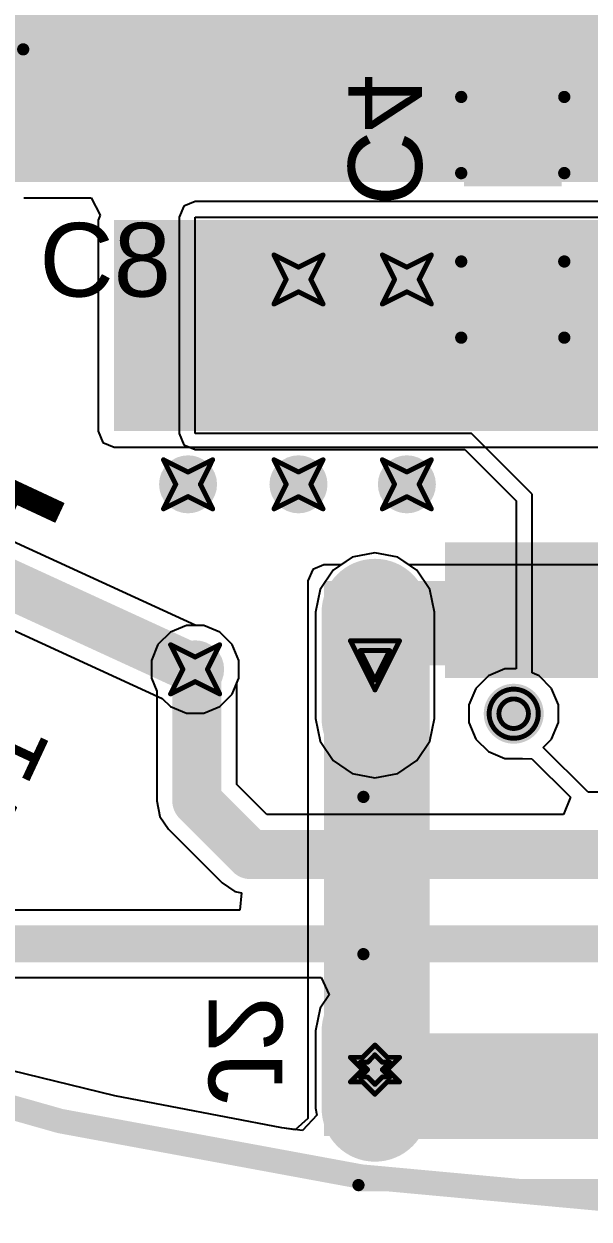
# Model space of a CAD drawing. Header units: inches. Extents: x -5 to 247, y -53 to 67.
# Drawn here: x 19.69 to 25.54, y -53.46 to -41.1 of the extents above; entities that cross this region are included whole.
import ezdxf

# ---------------------------------------------------------------- set-up
doc = ezdxf.new("R2010")
doc.units = ezdxf.units.IN
for name, color, linetype in [('Board Outline', 216, 'Continuous'), ('Bottom Layer', 5, 'Continuous'), ('Bottom Overlay', 54, 'Continuous'), ('Bottom Paste', 16, 'Continuous'), ('Bottom Solder', 6, 'Continuous'), ('Drill Drawing', 1, 'Continuous'), ('Multi-Layer', 9, 'Continuous'), ('Pad Holes', 156, 'Continuous'), ('Top Layer', 1, 'Continuous'), ('Top Overlay', 2, 'Continuous'), ('Top Paste', 8, 'Continuous'), ('Top Solder', 216, 'Continuous'), ('Via Holes', 16, 'Continuous')]:
    doc.layers.add(name, color=color, linetype=linetype)
doc.styles.add('Arial', font='', dxfattribs={"height": 0.2})
doc.styles.add('Arial_Bold', font='', dxfattribs={"height": 0.2})
doc.styles.get('Arial').set_extended_font_data('Arial')
doc.styles.get('Arial_Bold').set_extended_font_data('Arial', bold=True)

# ---------------------------------------------------------------- blocks, each defined once
blk = doc.blocks.new('SOP_8_13')
at = {"layer": 'Top Layer'}
for points in [[(-3.4, 2.255), (-2.1, 2.255), (-2.1, 1.555), (-3.4, 1.555)], [(2.1, 2.255), (3.4, 2.255), (3.4, 1.555), (2.1, 1.555)], [(-3.4, 0.985), (-2.1, 0.985), (-2.1, 0.285), (-3.4, 0.285)], [(2.1, 0.985), (3.4, 0.985), (3.4, 0.285), (2.1, 0.285)], [(-3.4, -0.285), (-2.1, -0.285), (-2.1, -0.985), (-3.4, -0.985)], [(2.1, -0.285), (3.4, -0.285), (3.4, -0.985), (2.1, -0.985)], [(-3.4, -1.555), (-2.1, -1.555), (-2.1, -2.255), (-3.4, -2.255)], [(2.1, -1.555), (3.4, -1.555), (3.4, -2.255), (2.1, -2.255)]]:
    blk.add_hatch(color=1, dxfattribs=at).paths.add_polyline_path(points)
at = {"layer": 'Top Overlay'}
blk.add_hatch(color=2, dxfattribs=at).paths.add_polyline_path([(-1.981, 1.474), (-1.702, 1.474), (-1.702, 2.134), (-1.981, 2.134)])
at = {"layer": 'Top Paste'}
for points in [[(-3.4, 2.255), (-2.1, 2.255), (-2.1, 1.555), (-3.4, 1.555)], [(2.1, 2.255), (3.4, 2.255), (3.4, 1.555), (2.1, 1.555)], [(-3.4, 0.985), (-2.1, 0.985), (-2.1, 0.285), (-3.4, 0.285)], [(2.1, 0.985), (3.4, 0.985), (3.4, 0.285), (2.1, 0.285)], [(-3.4, -0.285), (-2.1, -0.285), (-2.1, -0.985), (-3.4, -0.985)], [(2.1, -0.285), (3.4, -0.285), (3.4, -0.985), (2.1, -0.985)], [(-3.4, -1.555), (-2.1, -1.555), (-2.1, -2.255), (-3.4, -2.255)], [(2.1, -1.555), (3.4, -1.555), (3.4, -2.255), (2.1, -2.255)]]:
    blk.add_hatch(color=8, dxfattribs=at).paths.add_polyline_path(points)
at = {"layer": 'Top Solder'}
for points in [[(-3.502, 2.357), (-1.998, 2.357), (-1.998, 1.453), (-3.502, 1.453)], [(1.998, 2.357), (3.502, 2.357), (3.502, 1.453), (1.998, 1.453)], [(-3.502, 1.087), (-1.998, 1.087), (-1.998, 0.183), (-3.502, 0.183)], [(1.998, 1.087), (3.502, 1.087), (3.502, 0.183), (1.998, 0.183)], [(-3.502, -0.183), (-1.998, -0.183), (-1.998, -1.087), (-3.502, -1.087)], [(1.998, -0.183), (3.502, -0.183), (3.502, -1.087), (1.998, -1.087)], [(-3.502, -1.453), (-1.998, -1.453), (-1.998, -2.357), (-3.502, -2.357)], [(1.998, -1.453), (3.502, -1.453), (3.502, -2.357), (1.998, -2.357)]]:
    blk.add_hatch(color=216, dxfattribs=at).paths.add_polyline_path(points)
at = {"layer": 'Top Overlay'}
for points in [[(-2.036, 2.362, 0.127, 0.127, 0), (-2.036, 2.565, 0.127, 0.127, 0)], [(2.028, 2.565, 0.127, 0.127, 0), (-2.036, 2.565, 0.127, 0.127, 0)], [(2.028, 2.362, 0.127, 0.127, 0), (2.028, 2.565, 0.127, 0.127, 0)], [(-3.687, 1.778, 0.127, 0.127, 0), (-3.687, 2.032, 0.127, 0.127, 0)], [(-3.56, 1.905, 0.127, 0.127, 0), (-3.687, 2.032, 0.127, 0.127, 0)], [(-3.687, 1.778, 0.127, 0.127, 0), (-3.56, 1.905, 0.127, 0.127, 0)], [(-2.036, -2.565, 0.127, 0.127, 0), (-2.036, -2.362, 0.127, 0.127, 0)], [(2.028, -2.565, 0.127, 0.127, 0), (2.028, -2.362, 0.127, 0.127, 0)], [(2.028, -2.565, 0.127, 0.127, 0), (-2.036, -2.565, 0.127, 0.127, 0)]]:
    blk.add_lwpolyline(points, format="xyseb", dxfattribs=at)
for points in [[(-2.067, 2.565, 0.0635, 0.0635, 1), (-2.004, 2.565, 0.0635, 0.0635, 1)], [(-2.067, 2.565, 0.0635, 0.0635, 1), (-2.004, 2.565, 0.0635, 0.0635, 1)], [(1.997, 2.565, 0.0635, 0.0635, 1), (2.06, 2.565, 0.0635, 0.0635, 1)], [(1.997, 2.565, 0.0635, 0.0635, 1), (2.06, 2.565, 0.0635, 0.0635, 1)], [(-2.067, 2.362, 0.0635, 0.0635, 1), (-2.004, 2.362, 0.0635, 0.0635, 1)], [(1.997, 2.362, 0.0635, 0.0635, 1), (2.06, 2.362, 0.0635, 0.0635, 1)], [(-3.718, 2.032, 0.0635, 0.0635, 1), (-3.655, 2.032, 0.0635, 0.0635, 1)], [(-3.718, 2.032, 0.0635, 0.0635, 1), (-3.655, 2.032, 0.0635, 0.0635, 1)], [(-3.591, 1.905, 0.0635, 0.0635, 1), (-3.528, 1.905, 0.0635, 0.0635, 1)], [(-3.591, 1.905, 0.0635, 0.0635, 1), (-3.528, 1.905, 0.0635, 0.0635, 1)], [(-3.718, 1.778, 0.0635, 0.0635, 1), (-3.655, 1.778, 0.0635, 0.0635, 1)], [(-3.718, 1.778, 0.0635, 0.0635, 1), (-3.655, 1.778, 0.0635, 0.0635, 1)], [(-2.067, -2.362, 0.0635, 0.0635, 1), (-2.004, -2.362, 0.0635, 0.0635, 1)], [(1.997, -2.362, 0.0635, 0.0635, 1), (2.06, -2.362, 0.0635, 0.0635, 1)], [(-2.067, -2.565, 0.0635, 0.0635, 1), (-2.004, -2.565, 0.0635, 0.0635, 1)], [(-2.067, -2.565, 0.0635, 0.0635, 1), (-2.004, -2.565, 0.0635, 0.0635, 1)], [(1.997, -2.565, 0.0635, 0.0635, 1), (2.06, -2.565, 0.0635, 0.0635, 1)], [(1.997, -2.565, 0.0635, 0.0635, 1), (2.06, -2.565, 0.0635, 0.0635, 1)]]:
    blk.add_lwpolyline(points, format="xyseb", close=True, dxfattribs=at)
blk = doc.blocks.new('TYPE_C_31_M_12__B_97')
at = {"layer": 'Bottom Layer'}
h = blk.add_hatch(color=5, dxfattribs=at)
edge = h.paths.add_edge_path()
edge.add_arc((7.525, 4.35), 0.45, 180, 360)
edge.add_line((7.975, 4.35), (7.975, 5.15))
edge.add_arc((7.525, 5.15), 0.45, 0, 180)
edge.add_line((7.075, 5.15), (7.075, 4.35))
h = blk.add_hatch(color=5, dxfattribs=at)
edge = h.paths.add_edge_path()
edge.add_arc((7.525, 0.02), 0.45, 180, 360)
edge.add_line((7.975, 0.02), (7.975, 1.12))
edge.add_arc((7.525, 1.12), 0.45, 0, 180)
edge.add_line((7.075, 1.12), (7.075, 0.02))
for points in [[(5.9, -0.6), (5.3, -0.6), (5.3, 0.6), (5.9, 0.6)], [(6.1, 0.6), (6.7, 0.6), (6.7, -0.6), (6.1, -0.6)]]:
    blk.add_hatch(color=5, dxfattribs=at).paths.add_polyline_path(points)
at = {"layer": 'Bottom Paste'}
for points in [[(5.9, -0.6), (5.3, -0.6), (5.3, 0.6), (5.9, 0.6)], [(6.1, 0.6), (6.7, 0.6), (6.7, -0.6), (6.1, -0.6)]]:
    blk.add_hatch(color=16, dxfattribs=at).paths.add_polyline_path(points)
at = {"layer": 'Bottom Solder'}
h = blk.add_hatch(color=6, dxfattribs=at)
edge = h.paths.add_edge_path()
edge.add_arc((7.525, 4.35), 0.552, 180, 360)
edge.add_line((8.077, 4.35), (8.077, 5.15))
edge.add_arc((7.525, 5.15), 0.552, 0, 180)
edge.add_line((6.973, 5.15), (6.973, 4.35))
h = blk.add_hatch(color=6, dxfattribs=at)
edge = h.paths.add_edge_path()
edge.add_arc((7.525, 0.02), 0.552, 180, 360)
edge.add_line((8.077, 0.02), (8.077, 1.12))
edge.add_arc((7.525, 1.12), 0.552, 0, 180)
edge.add_line((6.973, 1.12), (6.973, 0.02))
h = blk.add_hatch(color=6, dxfattribs=at)
edge = h.paths.add_edge_path()
edge.add_arc((6.09, 1.07), 0.102, 0, 360)
for points in [[(6.002, -0.702), (5.198, -0.702), (5.198, 0.702), (6.002, 0.702)], [(5.998, 0.702), (6.802, 0.702), (6.802, -0.702), (5.998, -0.702)]]:
    blk.add_hatch(color=6, dxfattribs=at).paths.add_polyline_path(points)
at = {"layer": 'Multi-Layer'}
h = blk.add_hatch(color=9, dxfattribs=at)
edge = h.paths.add_edge_path()
edge.add_arc((7.525, 4.35), 0.45, 180, 360)
edge.add_line((7.975, 4.35), (7.975, 5.15))
edge.add_arc((7.525, 5.15), 0.45, 0, 180)
edge.add_line((7.075, 5.15), (7.075, 4.35))
h = blk.add_hatch(color=9, dxfattribs=at)
edge = h.paths.add_edge_path()
edge.add_arc((7.525, 0.02), 0.45, 180, 360)
edge.add_line((7.975, 0.02), (7.975, 1.12))
edge.add_arc((7.525, 1.12), 0.45, 0, 180)
edge.add_line((7.075, 1.12), (7.075, 0.02))
at = {"layer": 'Pad Holes'}
h = blk.add_hatch(color=7, dxfattribs=at)
edge = h.paths.add_edge_path()
edge.add_arc((7.525, 5.15), 0.3, 0, 180)
edge.add_line((7.225, 5.15), (7.225, 4.35))
edge.add_arc((7.525, 4.35), 0.3, 180, 360)
edge.add_line((7.825, 4.35), (7.825, 5.15))
h = blk.add_hatch(color=7, dxfattribs=at)
edge = h.paths.add_edge_path()
edge.add_arc((6.09, 1.07), 0.31, 0, 360)
h = blk.add_hatch(color=7, dxfattribs=at)
edge = h.paths.add_edge_path()
edge.add_arc((7.525, 1.12), 0.3, 0, 180)
edge.add_line((7.225, 1.12), (7.225, 0.02))
edge.add_arc((7.525, 0.02), 0.3, 180, 360)
edge.add_line((7.825, 0.02), (7.825, 1.12))
at = {"layer": 'Top Layer'}
h = blk.add_hatch(color=1, dxfattribs=at)
edge = h.paths.add_edge_path()
edge.add_arc((7.525, 4.35), 0.45, 180, 360)
edge.add_line((7.975, 4.35), (7.975, 5.15))
edge.add_arc((7.525, 5.15), 0.45, 0, 180)
edge.add_line((7.075, 5.15), (7.075, 4.35))
h = blk.add_hatch(color=1, dxfattribs=at)
edge = h.paths.add_edge_path()
edge.add_arc((7.525, 0.02), 0.45, 180, 360)
edge.add_line((7.975, 0.02), (7.975, 1.12))
edge.add_arc((7.525, 1.12), 0.45, 0, 180)
edge.add_line((7.075, 1.12), (7.075, 0.02))
at = {"layer": 'Top Solder'}
h = blk.add_hatch(color=216, dxfattribs=at)
edge = h.paths.add_edge_path()
edge.add_arc((7.525, 4.35), 0.552, 180, 360)
edge.add_line((8.077, 4.35), (8.077, 5.15))
edge.add_arc((7.525, 5.15), 0.552, 0, 180)
edge.add_line((6.973, 5.15), (6.973, 4.35))
h = blk.add_hatch(color=216, dxfattribs=at)
edge = h.paths.add_edge_path()
edge.add_arc((7.525, 0.02), 0.552, 180, 360)
edge.add_line((8.077, 0.02), (8.077, 1.12))
edge.add_arc((7.525, 1.12), 0.552, 0, 180)
edge.add_line((6.973, 1.12), (6.973, 0.02))
h = blk.add_hatch(color=216, dxfattribs=at)
edge = h.paths.add_edge_path()
edge.add_arc((6.09, 1.07), 0.102, 0, 360)
at = {"layer": 'Bottom Overlay'}
for points in [[(7.695, 5.944, 0.127, 0.127, 0), (-1.295, 5.944, 0.127, 0.127, 0)], [(7.645, 1.93, 0.127, 0.127, 0), (7.645, 3.556, 0.127, 0.127, 0)]]:
    blk.add_lwpolyline(points, format="xyseb", dxfattribs=at)
for points in [[(7.664, 5.944, 0.0635, 0.0635, 1), (7.727, 5.944, 0.0635, 0.0635, 1)], [(7.613, 3.556, 0.0635, 0.0635, 1), (7.676, 3.556, 0.0635, 0.0635, 1)], [(7.613, 1.93, 0.0635, 0.0635, 1), (7.676, 1.93, 0.0635, 0.0635, 1)]]:
    blk.add_lwpolyline(points, format="xyseb", close=True, dxfattribs=at)
blk = doc.blocks.new('C___0603_B_110')
at = {"layer": 'Bottom Layer'}
for points in [[(-1.143, -0.445), (-1.143, 0.444), (-0.381, 0.444), (-0.381, -0.445)], [(0.381, -0.445), (0.381, 0.444), (1.143, 0.444), (1.143, -0.445)]]:
    blk.add_hatch(color=5, dxfattribs=at).paths.add_polyline_path(points)
at = {"layer": 'Bottom Paste'}
for points in [[(-1.143, -0.445), (-1.143, 0.444), (-0.381, 0.444), (-0.381, -0.445)], [(0.381, -0.445), (0.381, 0.444), (1.143, 0.444), (1.143, -0.445)]]:
    blk.add_hatch(color=16, dxfattribs=at).paths.add_polyline_path(points)
at = {"layer": 'Bottom Solder'}
for points in [[(-1.203, -0.505), (-1.203, 0.504), (-0.321, 0.504), (-0.321, -0.505)], [(0.321, -0.505), (0.321, 0.504), (1.203, 0.504), (1.203, -0.505)]]:
    blk.add_hatch(color=6, dxfattribs=at).paths.add_polyline_path(points)
at = {"layer": 'Bottom Overlay'}
for points in [[(-0.457, 0.533, 0.127, 0.127, 0), (-1.245, 0.533, 0.127, 0.127, 0)], [(-1.245, 0.533, 0.127, 0.127, 0), (-1.245, -0.533, 0.127, 0.127, 0)], [(1.245, 0.533, 0.127, 0.127, 0), (0.457, 0.533, 0.127, 0.127, 0)], [(1.245, 0.533, 0.127, 0.127, 0), (1.245, -0.533, 0.127, 0.127, 0)], [(-0.457, -0.533, 0.127, 0.127, 0), (-1.245, -0.533, 0.127, 0.127, 0)], [(1.245, -0.533, 0.127, 0.127, 0), (0.457, -0.533, 0.127, 0.127, 0)]]:
    blk.add_lwpolyline(points, format="xyseb", dxfattribs=at)
for points in [[(-1.276, 0.533, 0.0635, 0.0635, 1), (-1.213, 0.533, 0.0635, 0.0635, 1)], [(-1.276, 0.533, 0.0635, 0.0635, 1), (-1.213, 0.533, 0.0635, 0.0635, 1)], [(-0.489, 0.533, 0.0635, 0.0635, 1), (-0.425, 0.533, 0.0635, 0.0635, 1)], [(0.425, 0.533, 0.0635, 0.0635, 1), (0.489, 0.533, 0.0635, 0.0635, 1)], [(1.213, 0.533, 0.0635, 0.0635, 1), (1.276, 0.533, 0.0635, 0.0635, 1)], [(1.213, 0.533, 0.0635, 0.0635, 1), (1.276, 0.533, 0.0635, 0.0635, 1)], [(-1.276, -0.533, 0.0635, 0.0635, 1), (-1.213, -0.533, 0.0635, 0.0635, 1)], [(-1.276, -0.533, 0.0635, 0.0635, 1), (-1.213, -0.533, 0.0635, 0.0635, 1)], [(-0.489, -0.533, 0.0635, 0.0635, 1), (-0.425, -0.533, 0.0635, 0.0635, 1)], [(0.425, -0.533, 0.0635, 0.0635, 1), (0.489, -0.533, 0.0635, 0.0635, 1)], [(1.213, -0.533, 0.0635, 0.0635, 1), (1.276, -0.533, 0.0635, 0.0635, 1)], [(1.213, -0.533, 0.0635, 0.0635, 1), (1.276, -0.533, 0.0635, 0.0635, 1)]]:
    blk.add_lwpolyline(points, format="xyseb", close=True, dxfattribs=at)

msp = doc.modelspace()

# ---------------------------------------------------------------- hatches: boundary and pattern name
at = {"layer": 'Bottom Layer'}
h = msp.add_hatch(color=5, dxfattribs=at)
edge = h.paths.add_edge_path()
edge.add_arc((22.532, -43.746), 0.3, 0, 360)
h = msp.add_hatch(color=5, dxfattribs=at)
edge = h.paths.add_edge_path()
edge.add_arc((23.653, -43.746), 0.3, 0, 360)
h = msp.add_hatch(color=5, dxfattribs=at)
edge = h.paths.add_edge_path()
edge.add_arc((21.39, -45.864), 0.3, 0, 360)
h = msp.add_hatch(color=5, dxfattribs=at)
edge = h.paths.add_edge_path()
edge.add_arc((22.532, -45.864), 0.3, 0, 360)
h = msp.add_hatch(color=5, dxfattribs=at)
edge = h.paths.add_edge_path()
edge.add_arc((23.653, -45.864), 0.3, 0, 360)
h = msp.add_hatch(color=5, dxfattribs=at)
edge = h.paths.add_edge_path()
edge.add_arc((21.463, -47.777), 0.3, 0, 360)
at = {"layer": 'Top Layer'}
for points in [[(14.865, -42.738), (29.224, -42.738), (29.224, -40.611), (14.865, -40.611)], [(20.625, -45.314), (32.461, -45.314), (32.461, -43.131), (20.625, -43.131)], [(22.795, -46.863), (22.795, -47.736), (32.423, -47.736), (32.423, -46.863)], [(22.795, -52.603), (23.887, -52.603), (23.887, -46.863), (22.795, -46.863)], [(22.873, -51.542), (22.873, -52.634), (32.423, -52.634), (32.423, -51.542)]]:
    msp.add_hatch(color=1, dxfattribs=at).paths.add_polyline_path(points)
h = msp.add_hatch(color=1, dxfattribs=at)
edge = h.paths.add_edge_path()
edge.add_arc((22.532, -43.746), 0.3, 0, 360)
h = msp.add_hatch(color=1, dxfattribs=at)
edge = h.paths.add_edge_path()
edge.add_arc((23.653, -43.746), 0.3, 0, 360)
h = msp.add_hatch(color=1, dxfattribs=at)
edge = h.paths.add_edge_path()
edge.add_arc((21.39, -45.864), 0.3, 0, 360)
h = msp.add_hatch(color=1, dxfattribs=at)
edge = h.paths.add_edge_path()
edge.add_arc((22.532, -45.864), 0.3, 0, 360)
h = msp.add_hatch(color=1, dxfattribs=at)
edge = h.paths.add_edge_path()
edge.add_arc((23.653, -45.864), 0.3, 0, 360)
h = msp.add_hatch(color=1, dxfattribs=at)
edge = h.paths.add_edge_path()
edge.add_arc((21.463, -47.777), 0.3, 0, 360)
at = {"layer": 'Via Holes'}
h = msp.add_hatch(color=7, dxfattribs=at)
edge = h.paths.add_edge_path()
edge.add_arc((22.532, -43.746), 0.15, 0, 360)
h = msp.add_hatch(color=7, dxfattribs=at)
edge = h.paths.add_edge_path()
edge.add_arc((23.653, -43.746), 0.15, 0, 360)
h = msp.add_hatch(color=7, dxfattribs=at)
edge = h.paths.add_edge_path()
edge.add_arc((21.39, -45.864), 0.15, 0, 360)
h = msp.add_hatch(color=7, dxfattribs=at)
edge = h.paths.add_edge_path()
edge.add_arc((22.532, -45.864), 0.15, 0, 360)
h = msp.add_hatch(color=7, dxfattribs=at)
edge = h.paths.add_edge_path()
edge.add_arc((23.653, -45.864), 0.15, 0, 360)
h = msp.add_hatch(color=7, dxfattribs=at)
edge = h.paths.add_edge_path()
edge.add_arc((21.463, -47.777), 0.15, 0, 360)

# ---------------------------------------------------------------- linework, layer by layer
at = {"layer": 'Board Outline'}
for points in [[(23.178, -53.022, 0.254, 0.254, -0.213072), (-0.298, -38.441, 0.254, 0.254, 0)], [(32.118, -53.055, 0.254, 0.254, -0.066226), (23.178, -53.022, 0.254, 0.254, 0)]]:
    msp.add_lwpolyline(points, format="xyseb", dxfattribs=at)
msp.add_lwpolyline([(23.114, -53.022, 0.127, 0.127, 1), (23.241, -53.022, 0.127, 0.127, 1)], format="xyseb", close=True, dxfattribs=at)
msp.add_lwpolyline([(23.114, -53.022, 0.127, 0.127, 1), (23.241, -53.022, 0.127, 0.127, 1)], format="xyseb", close=True, dxfattribs=at)
at = {"layer": 'Bottom Layer'}
for p, q in [((21.346, -42.987), (21.298, -43.103)), ((21.463, -42.939), (21.346, -42.987)), ((25.781, -42.939), (21.463, -42.939)), ((21.298, -43.103), (21.298, -45.339)), ((21.463, -45.339), (21.463, -43.103)), ((21.463, -43.103), (25.781, -43.103)), ((21.298, -45.339), (21.346, -45.456)), ((24.321, -45.339), (21.463, -45.339)), ((24.948, -45.966), (24.321, -45.339)), ((21.346, -45.456), (21.463, -45.504)), ((21.463, -45.504), (24.253, -45.504)), ((24.253, -45.504), (24.783, -46.034)), ((24.948, -47.814), (24.948, -45.966)), ((24.783, -46.034), (24.783, -47.773)), ((23.323, -46.572), (23.088, -46.618)), ((23.558, -46.618), (23.323, -46.572)), ((23.088, -46.618), (22.889, -46.751)), ((23.757, -46.751), (23.558, -46.618)), ((22.889, -46.751), (22.755, -46.951)), ((23.89, -46.951), (23.757, -46.751)), ((22.755, -46.951), (22.709, -47.186)), ((23.937, -47.186), (23.89, -46.951)), ((22.709, -47.186), (22.709, -48.286)), ((23.937, -48.286), (23.937, -47.186)), ((21.373, -47.325), (21.207, -47.394)), ((21.553, -47.325), (21.373, -47.325)), ((21.719, -47.394), (21.553, -47.325)), ((21.207, -47.394), (21.079, -47.521)), ((21.847, -47.521), (21.719, -47.394)), ((21.079, -47.521), (21.011, -47.687)), ((21.915, -47.687), (21.847, -47.521)), ((21.011, -47.687), (21.011, -47.867)), ((21.915, -47.867), (21.915, -47.687)), ((24.666, -47.773), (24.496, -47.844)), ((24.783, -47.773), (24.666, -47.773)), ((25.02, -47.844), (24.948, -47.814)), ((21.011, -47.867), (21.066, -48.002)), ((21.895, -47.917), (21.915, -47.867)), ((21.895, -48.967), (21.895, -47.917)), ((24.496, -47.844), (24.366, -47.974)), ((25.15, -47.974), (25.02, -47.844)), ((21.066, -48.002), (21.066, -49.138)), ((24.366, -47.974), (24.295, -48.144)), ((25.22, -48.144), (25.15, -47.974)), ((24.295, -48.144), (24.295, -48.328)), ((25.22, -48.328), (25.22, -48.144)), ((22.709, -48.286), (22.755, -48.521)), ((23.89, -48.521), (23.937, -48.286)), ((24.295, -48.328), (24.366, -48.498)), ((25.15, -48.498), (25.22, -48.328)), ((22.755, -48.521), (22.889, -48.72)), ((23.757, -48.72), (23.89, -48.521)), ((24.366, -48.498), (24.496, -48.628)), ((25.063, -48.584), (25.15, -48.498)), ((24.496, -48.628), (24.666, -48.698)), ((25.527, -49.048), (25.063, -48.584)), ((22.889, -48.72), (23.088, -48.853)), ((23.558, -48.853), (23.757, -48.72)), ((24.666, -48.698), (24.85, -48.698)), ((24.85, -48.698), (24.947, -48.701)), ((24.947, -48.701), (25.345, -49.099)), ((23.088, -48.853), (23.323, -48.9)), ((23.323, -48.9), (23.558, -48.853)), ((22.205, -49.277), (21.895, -48.967)), ((29.904, -49.048), (25.527, -49.048)), ((21.066, -49.138), (21.098, -49.297)), ((25.345, -49.099), (25.272, -49.277)), ((21.098, -49.297), (21.188, -49.431)), ((25.272, -49.277), (22.205, -49.277)), ((21.188, -49.431), (21.741, -49.985)), ((21.741, -49.985), (21.875, -50.074)), ((21.875, -50.074), (21.942, -50.088)), ((21.942, -50.088), (21.925, -50.266)), ((21.925, -50.266), (19.34, -50.266)), ((19.517, -50.965), (22.768, -50.965)), ((22.768, -50.965), (22.848, -51.143)), ((22.848, -51.143), (22.755, -51.281)), ((22.755, -51.281), (22.709, -51.516)), ((22.709, -51.516), (22.709, -52.316)), ((20.631, -52.188), (18.923, -51.769)), ((22.359, -52.518), (20.631, -52.188)), ((22.723, -52.388), (22.573, -52.547)), ((22.709, -52.316), (22.723, -52.388)), ((22.573, -52.547), (22.359, -52.518))]:
    msp.add_line(p, q, dxfattribs=at)
for points in [[(21.463, -47.777, 0.508, 0.508, 0), (21.481, -47.795, 0.508, 0.508, 0)], [(21.481, -49.138, 0.508, 0.508, 0), (21.481, -47.795, 0.508, 0.508, 0)], [(21.481, -49.138, 0.508, 0.508, 0), (22.034, -49.692, 0.508, 0.508, 0)], [(22.034, -49.692, 0.508, 0.508, 0), (37.246, -49.692, 0.508, 0.508, 0)], [(19.34, -50.615, 0.381, 0.381, 0), (35.408, -50.615, 0.381, 0.381, 0)]]:
    msp.add_lwpolyline(points, format="xyseb", dxfattribs=at)
for points in [[(21.336, -47.777, 0.254, 0.254, 1), (21.59, -47.777, 0.254, 0.254, 1)], [(21.354, -47.795, 0.254, 0.254, 1), (21.608, -47.795, 0.254, 0.254, 1)], [(21.354, -47.795, 0.254, 0.254, 1), (21.608, -47.795, 0.254, 0.254, 1)], [(21.354, -49.138, 0.254, 0.254, 1), (21.608, -49.138, 0.254, 0.254, 1)], [(21.354, -49.138, 0.254, 0.254, 1), (21.608, -49.138, 0.254, 0.254, 1)], [(21.907, -49.692, 0.254, 0.254, 1), (22.161, -49.692, 0.254, 0.254, 1)], [(21.907, -49.692, 0.254, 0.254, 1), (22.161, -49.692, 0.254, 0.254, 1)]]:
    msp.add_lwpolyline(points, format="xyseb", close=True, dxfattribs=at)
at = {"layer": 'Drill Drawing'}
for points in [[(22.278, -43.492, 0.0508, 0.0508, 0), (22.532, -43.619, 0.0508, 0.0508, 0)], [(22.278, -43.492, 0.0508, 0.0508, 0), (22.405, -43.746, 0.0508, 0.0508, 0)], [(22.532, -43.619, 0.0508, 0.0508, 0), (22.786, -43.492, 0.0508, 0.0508, 0)], [(22.659, -43.746, 0.0508, 0.0508, 0), (22.786, -43.492, 0.0508, 0.0508, 0)], [(23.399, -43.492, 0.0508, 0.0508, 0), (23.653, -43.619, 0.0508, 0.0508, 0)], [(23.399, -43.492, 0.0508, 0.0508, 0), (23.526, -43.746, 0.0508, 0.0508, 0)], [(23.653, -43.619, 0.0508, 0.0508, 0), (23.907, -43.492, 0.0508, 0.0508, 0)], [(23.78, -43.746, 0.0508, 0.0508, 0), (23.907, -43.492, 0.0508, 0.0508, 0)], [(22.278, -44, 0.0508, 0.0508, 0), (22.405, -43.746, 0.0508, 0.0508, 0)], [(22.659, -43.746, 0.0508, 0.0508, 0), (22.786, -44, 0.0508, 0.0508, 0)], [(23.399, -44, 0.0508, 0.0508, 0), (23.526, -43.746, 0.0508, 0.0508, 0)], [(23.78, -43.746, 0.0508, 0.0508, 0), (23.907, -44, 0.0508, 0.0508, 0)], [(22.278, -44, 0.0508, 0.0508, 0), (22.532, -43.873, 0.0508, 0.0508, 0)], [(22.532, -43.873, 0.0508, 0.0508, 0), (22.786, -44, 0.0508, 0.0508, 0)], [(23.399, -44, 0.0508, 0.0508, 0), (23.653, -43.873, 0.0508, 0.0508, 0)], [(23.653, -43.873, 0.0508, 0.0508, 0), (23.907, -44, 0.0508, 0.0508, 0)], [(21.136, -45.61, 0.0508, 0.0508, 0), (21.39, -45.737, 0.0508, 0.0508, 0)], [(21.136, -45.61, 0.0508, 0.0508, 0), (21.263, -45.864, 0.0508, 0.0508, 0)], [(21.39, -45.737, 0.0508, 0.0508, 0), (21.644, -45.61, 0.0508, 0.0508, 0)], [(21.517, -45.864, 0.0508, 0.0508, 0), (21.644, -45.61, 0.0508, 0.0508, 0)], [(22.278, -45.61, 0.0508, 0.0508, 0), (22.532, -45.737, 0.0508, 0.0508, 0)], [(22.278, -45.61, 0.0508, 0.0508, 0), (22.405, -45.864, 0.0508, 0.0508, 0)], [(22.532, -45.737, 0.0508, 0.0508, 0), (22.786, -45.61, 0.0508, 0.0508, 0)], [(22.659, -45.864, 0.0508, 0.0508, 0), (22.786, -45.61, 0.0508, 0.0508, 0)], [(23.399, -45.61, 0.0508, 0.0508, 0), (23.653, -45.737, 0.0508, 0.0508, 0)], [(23.399, -45.61, 0.0508, 0.0508, 0), (23.526, -45.864, 0.0508, 0.0508, 0)], [(23.653, -45.737, 0.0508, 0.0508, 0), (23.907, -45.61, 0.0508, 0.0508, 0)], [(23.78, -45.864, 0.0508, 0.0508, 0), (23.907, -45.61, 0.0508, 0.0508, 0)], [(21.136, -46.118, 0.0508, 0.0508, 0), (21.263, -45.864, 0.0508, 0.0508, 0)], [(21.517, -45.864, 0.0508, 0.0508, 0), (21.644, -46.118, 0.0508, 0.0508, 0)], [(22.278, -46.118, 0.0508, 0.0508, 0), (22.405, -45.864, 0.0508, 0.0508, 0)], [(22.659, -45.864, 0.0508, 0.0508, 0), (22.786, -46.118, 0.0508, 0.0508, 0)], [(23.399, -46.118, 0.0508, 0.0508, 0), (23.526, -45.864, 0.0508, 0.0508, 0)], [(23.78, -45.864, 0.0508, 0.0508, 0), (23.907, -46.118, 0.0508, 0.0508, 0)], [(21.136, -46.118, 0.0508, 0.0508, 0), (21.39, -45.991, 0.0508, 0.0508, 0)], [(21.39, -45.991, 0.0508, 0.0508, 0), (21.644, -46.118, 0.0508, 0.0508, 0)], [(22.278, -46.118, 0.0508, 0.0508, 0), (22.532, -45.991, 0.0508, 0.0508, 0)], [(22.532, -45.991, 0.0508, 0.0508, 0), (22.786, -46.118, 0.0508, 0.0508, 0)], [(23.399, -46.118, 0.0508, 0.0508, 0), (23.653, -45.991, 0.0508, 0.0508, 0)], [(23.653, -45.991, 0.0508, 0.0508, 0), (23.907, -46.118, 0.0508, 0.0508, 0)], [(21.209, -47.523, 0.0508, 0.0508, 0), (21.463, -47.65, 0.0508, 0.0508, 0)], [(21.209, -47.523, 0.0508, 0.0508, 0), (21.336, -47.777, 0.0508, 0.0508, 0)], [(21.463, -47.65, 0.0508, 0.0508, 0), (21.717, -47.523, 0.0508, 0.0508, 0)], [(21.59, -47.777, 0.0508, 0.0508, 0), (21.717, -47.523, 0.0508, 0.0508, 0)], [(23.069, -47.482, 0.0508, 0.0508, 0), (23.577, -47.482, 0.0508, 0.0508, 0)], [(23.069, -47.482, 0.0508, 0.0508, 0), (23.323, -47.99, 0.0508, 0.0508, 0)], [(23.17, -47.583, 0.0508, 0.0508, 0), (23.475, -47.583, 0.0508, 0.0508, 0)], [(23.17, -47.583, 0.0508, 0.0508, 0), (23.323, -47.888, 0.0508, 0.0508, 0)], [(23.323, -47.99, 0.0508, 0.0508, 0), (23.577, -47.482, 0.0508, 0.0508, 0)], [(23.323, -47.888, 0.0508, 0.0508, 0), (23.475, -47.583, 0.0508, 0.0508, 0)], [(21.209, -48.031, 0.0508, 0.0508, 0), (21.336, -47.777, 0.0508, 0.0508, 0)], [(21.59, -47.777, 0.0508, 0.0508, 0), (21.717, -48.031, 0.0508, 0.0508, 0)], [(21.209, -48.031, 0.0508, 0.0508, 0), (21.463, -47.904, 0.0508, 0.0508, 0)], [(21.463, -47.904, 0.0508, 0.0508, 0), (21.717, -48.031, 0.0508, 0.0508, 0)], [(23.196, -51.789, 0.0508, 0.0508, 0), (23.323, -51.662, 0.0508, 0.0508, 0)], [(23.323, -51.662, 0.0508, 0.0508, 0), (23.45, -51.789, 0.0508, 0.0508, 0)], [(23.069, -51.789, 0.0508, 0.0508, 0), (23.196, -51.916, 0.0508, 0.0508, 0)], [(23.069, -51.789, 0.0508, 0.0508, 0), (23.196, -51.789, 0.0508, 0.0508, 0)], [(23.247, -51.84, 0.0508, 0.0508, 0), (23.323, -51.763, 0.0508, 0.0508, 0)], [(23.323, -51.763, 0.0508, 0.0508, 0), (23.399, -51.84, 0.0508, 0.0508, 0)], [(23.45, -51.789, 0.0508, 0.0508, 0), (23.577, -51.789, 0.0508, 0.0508, 0)], [(23.45, -51.916, 0.0508, 0.0508, 0), (23.577, -51.789, 0.0508, 0.0508, 0)], [(23.069, -52.043, 0.0508, 0.0508, 0), (23.196, -51.916, 0.0508, 0.0508, 0)], [(23.17, -51.84, 0.0508, 0.0508, 0), (23.247, -51.916, 0.0508, 0.0508, 0)], [(23.17, -51.84, 0.0508, 0.0508, 0), (23.247, -51.84, 0.0508, 0.0508, 0)], [(23.17, -51.992, 0.0508, 0.0508, 0), (23.247, -51.916, 0.0508, 0.0508, 0)], [(23.399, -51.84, 0.0508, 0.0508, 0), (23.475, -51.84, 0.0508, 0.0508, 0)], [(23.399, -51.916, 0.0508, 0.0508, 0), (23.475, -51.84, 0.0508, 0.0508, 0)], [(23.399, -51.916, 0.0508, 0.0508, 0), (23.475, -51.992, 0.0508, 0.0508, 0)], [(23.45, -51.916, 0.0508, 0.0508, 0), (23.577, -52.043, 0.0508, 0.0508, 0)], [(23.069, -52.043, 0.0508, 0.0508, 0), (23.196, -52.043, 0.0508, 0.0508, 0)], [(23.17, -51.992, 0.0508, 0.0508, 0), (23.247, -51.992, 0.0508, 0.0508, 0)], [(23.196, -52.043, 0.0508, 0.0508, 0), (23.323, -52.17, 0.0508, 0.0508, 0)], [(23.247, -51.992, 0.0508, 0.0508, 0), (23.323, -52.068, 0.0508, 0.0508, 0)], [(23.323, -52.068, 0.0508, 0.0508, 0), (23.399, -51.992, 0.0508, 0.0508, 0)], [(23.323, -52.17, 0.0508, 0.0508, 0), (23.45, -52.043, 0.0508, 0.0508, 0)], [(23.399, -51.992, 0.0508, 0.0508, 0), (23.475, -51.992, 0.0508, 0.0508, 0)], [(23.45, -52.043, 0.0508, 0.0508, 0), (23.577, -52.043, 0.0508, 0.0508, 0)]]:
    msp.add_lwpolyline(points, format="xyseb", dxfattribs=at)
for points in [[(22.266, -43.492, 0.0254, 0.0254, 1), (22.291, -43.492, 0.0254, 0.0254, 1)], [(22.266, -43.492, 0.0254, 0.0254, 1), (22.291, -43.492, 0.0254, 0.0254, 1)], [(22.774, -43.492, 0.0254, 0.0254, 1), (22.799, -43.492, 0.0254, 0.0254, 1)], [(22.774, -43.492, 0.0254, 0.0254, 1), (22.799, -43.492, 0.0254, 0.0254, 1)], [(23.386, -43.492, 0.0254, 0.0254, 1), (23.411, -43.492, 0.0254, 0.0254, 1)], [(23.386, -43.492, 0.0254, 0.0254, 1), (23.411, -43.492, 0.0254, 0.0254, 1)], [(23.894, -43.492, 0.0254, 0.0254, 1), (23.919, -43.492, 0.0254, 0.0254, 1)], [(23.894, -43.492, 0.0254, 0.0254, 1), (23.919, -43.492, 0.0254, 0.0254, 1)], [(22.52, -43.619, 0.0254, 0.0254, 1), (22.545, -43.619, 0.0254, 0.0254, 1)], [(22.52, -43.619, 0.0254, 0.0254, 1), (22.545, -43.619, 0.0254, 0.0254, 1)], [(23.64, -43.619, 0.0254, 0.0254, 1), (23.665, -43.619, 0.0254, 0.0254, 1)], [(23.64, -43.619, 0.0254, 0.0254, 1), (23.665, -43.619, 0.0254, 0.0254, 1)], [(22.393, -43.746, 0.0254, 0.0254, 1), (22.418, -43.746, 0.0254, 0.0254, 1)], [(22.393, -43.746, 0.0254, 0.0254, 1), (22.418, -43.746, 0.0254, 0.0254, 1)], [(22.647, -43.746, 0.0254, 0.0254, 1), (22.672, -43.746, 0.0254, 0.0254, 1)], [(22.647, -43.746, 0.0254, 0.0254, 1), (22.672, -43.746, 0.0254, 0.0254, 1)], [(23.513, -43.746, 0.0254, 0.0254, 1), (23.538, -43.746, 0.0254, 0.0254, 1)], [(23.513, -43.746, 0.0254, 0.0254, 1), (23.538, -43.746, 0.0254, 0.0254, 1)], [(23.767, -43.746, 0.0254, 0.0254, 1), (23.792, -43.746, 0.0254, 0.0254, 1)], [(23.767, -43.746, 0.0254, 0.0254, 1), (23.792, -43.746, 0.0254, 0.0254, 1)], [(22.52, -43.873, 0.0254, 0.0254, 1), (22.545, -43.873, 0.0254, 0.0254, 1)], [(22.52, -43.873, 0.0254, 0.0254, 1), (22.545, -43.873, 0.0254, 0.0254, 1)], [(23.64, -43.873, 0.0254, 0.0254, 1), (23.665, -43.873, 0.0254, 0.0254, 1)], [(23.64, -43.873, 0.0254, 0.0254, 1), (23.665, -43.873, 0.0254, 0.0254, 1)], [(22.266, -44, 0.0254, 0.0254, 1), (22.291, -44, 0.0254, 0.0254, 1)], [(22.266, -44, 0.0254, 0.0254, 1), (22.291, -44, 0.0254, 0.0254, 1)], [(22.774, -44, 0.0254, 0.0254, 1), (22.799, -44, 0.0254, 0.0254, 1)], [(22.774, -44, 0.0254, 0.0254, 1), (22.799, -44, 0.0254, 0.0254, 1)], [(23.386, -44, 0.0254, 0.0254, 1), (23.411, -44, 0.0254, 0.0254, 1)], [(23.386, -44, 0.0254, 0.0254, 1), (23.411, -44, 0.0254, 0.0254, 1)], [(23.894, -44, 0.0254, 0.0254, 1), (23.919, -44, 0.0254, 0.0254, 1)], [(23.894, -44, 0.0254, 0.0254, 1), (23.919, -44, 0.0254, 0.0254, 1)], [(21.123, -45.61, 0.0254, 0.0254, 1), (21.149, -45.61, 0.0254, 0.0254, 1)], [(21.123, -45.61, 0.0254, 0.0254, 1), (21.149, -45.61, 0.0254, 0.0254, 1)], [(21.631, -45.61, 0.0254, 0.0254, 1), (21.657, -45.61, 0.0254, 0.0254, 1)], [(21.631, -45.61, 0.0254, 0.0254, 1), (21.657, -45.61, 0.0254, 0.0254, 1)], [(22.266, -45.61, 0.0254, 0.0254, 1), (22.291, -45.61, 0.0254, 0.0254, 1)], [(22.266, -45.61, 0.0254, 0.0254, 1), (22.291, -45.61, 0.0254, 0.0254, 1)], [(22.774, -45.61, 0.0254, 0.0254, 1), (22.799, -45.61, 0.0254, 0.0254, 1)], [(22.774, -45.61, 0.0254, 0.0254, 1), (22.799, -45.61, 0.0254, 0.0254, 1)], [(23.386, -45.61, 0.0254, 0.0254, 1), (23.411, -45.61, 0.0254, 0.0254, 1)], [(23.386, -45.61, 0.0254, 0.0254, 1), (23.411, -45.61, 0.0254, 0.0254, 1)], [(23.894, -45.61, 0.0254, 0.0254, 1), (23.919, -45.61, 0.0254, 0.0254, 1)], [(23.894, -45.61, 0.0254, 0.0254, 1), (23.919, -45.61, 0.0254, 0.0254, 1)], [(21.377, -45.737, 0.0254, 0.0254, 1), (21.403, -45.737, 0.0254, 0.0254, 1)], [(21.377, -45.737, 0.0254, 0.0254, 1), (21.403, -45.737, 0.0254, 0.0254, 1)], [(22.52, -45.737, 0.0254, 0.0254, 1), (22.545, -45.737, 0.0254, 0.0254, 1)], [(22.52, -45.737, 0.0254, 0.0254, 1), (22.545, -45.737, 0.0254, 0.0254, 1)], [(23.64, -45.737, 0.0254, 0.0254, 1), (23.665, -45.737, 0.0254, 0.0254, 1)], [(23.64, -45.737, 0.0254, 0.0254, 1), (23.665, -45.737, 0.0254, 0.0254, 1)], [(21.25, -45.864, 0.0254, 0.0254, 1), (21.276, -45.864, 0.0254, 0.0254, 1)], [(21.25, -45.864, 0.0254, 0.0254, 1), (21.276, -45.864, 0.0254, 0.0254, 1)], [(21.504, -45.864, 0.0254, 0.0254, 1), (21.53, -45.864, 0.0254, 0.0254, 1)], [(21.504, -45.864, 0.0254, 0.0254, 1), (21.53, -45.864, 0.0254, 0.0254, 1)], [(22.393, -45.864, 0.0254, 0.0254, 1), (22.418, -45.864, 0.0254, 0.0254, 1)], [(22.393, -45.864, 0.0254, 0.0254, 1), (22.418, -45.864, 0.0254, 0.0254, 1)], [(22.647, -45.864, 0.0254, 0.0254, 1), (22.672, -45.864, 0.0254, 0.0254, 1)], [(22.647, -45.864, 0.0254, 0.0254, 1), (22.672, -45.864, 0.0254, 0.0254, 1)], [(23.513, -45.864, 0.0254, 0.0254, 1), (23.538, -45.864, 0.0254, 0.0254, 1)], [(23.513, -45.864, 0.0254, 0.0254, 1), (23.538, -45.864, 0.0254, 0.0254, 1)], [(23.767, -45.864, 0.0254, 0.0254, 1), (23.792, -45.864, 0.0254, 0.0254, 1)], [(23.767, -45.864, 0.0254, 0.0254, 1), (23.792, -45.864, 0.0254, 0.0254, 1)], [(21.377, -45.991, 0.0254, 0.0254, 1), (21.403, -45.991, 0.0254, 0.0254, 1)], [(21.377, -45.991, 0.0254, 0.0254, 1), (21.403, -45.991, 0.0254, 0.0254, 1)], [(22.52, -45.991, 0.0254, 0.0254, 1), (22.545, -45.991, 0.0254, 0.0254, 1)], [(22.52, -45.991, 0.0254, 0.0254, 1), (22.545, -45.991, 0.0254, 0.0254, 1)], [(23.64, -45.991, 0.0254, 0.0254, 1), (23.665, -45.991, 0.0254, 0.0254, 1)], [(23.64, -45.991, 0.0254, 0.0254, 1), (23.665, -45.991, 0.0254, 0.0254, 1)], [(21.123, -46.118, 0.0254, 0.0254, 1), (21.149, -46.118, 0.0254, 0.0254, 1)], [(21.123, -46.118, 0.0254, 0.0254, 1), (21.149, -46.118, 0.0254, 0.0254, 1)], [(21.631, -46.118, 0.0254, 0.0254, 1), (21.657, -46.118, 0.0254, 0.0254, 1)], [(21.631, -46.118, 0.0254, 0.0254, 1), (21.657, -46.118, 0.0254, 0.0254, 1)], [(22.266, -46.118, 0.0254, 0.0254, 1), (22.291, -46.118, 0.0254, 0.0254, 1)], [(22.266, -46.118, 0.0254, 0.0254, 1), (22.291, -46.118, 0.0254, 0.0254, 1)], [(22.774, -46.118, 0.0254, 0.0254, 1), (22.799, -46.118, 0.0254, 0.0254, 1)], [(22.774, -46.118, 0.0254, 0.0254, 1), (22.799, -46.118, 0.0254, 0.0254, 1)], [(23.386, -46.118, 0.0254, 0.0254, 1), (23.411, -46.118, 0.0254, 0.0254, 1)], [(23.386, -46.118, 0.0254, 0.0254, 1), (23.411, -46.118, 0.0254, 0.0254, 1)], [(23.894, -46.118, 0.0254, 0.0254, 1), (23.919, -46.118, 0.0254, 0.0254, 1)], [(23.894, -46.118, 0.0254, 0.0254, 1), (23.919, -46.118, 0.0254, 0.0254, 1)], [(21.196, -47.523, 0.0254, 0.0254, 1), (21.222, -47.523, 0.0254, 0.0254, 1)], [(21.196, -47.523, 0.0254, 0.0254, 1), (21.222, -47.523, 0.0254, 0.0254, 1)], [(21.704, -47.523, 0.0254, 0.0254, 1), (21.73, -47.523, 0.0254, 0.0254, 1)], [(21.704, -47.523, 0.0254, 0.0254, 1), (21.73, -47.523, 0.0254, 0.0254, 1)], [(23.056, -47.482, 0.0254, 0.0254, 1), (23.082, -47.482, 0.0254, 0.0254, 1)], [(23.056, -47.482, 0.0254, 0.0254, 1), (23.082, -47.482, 0.0254, 0.0254, 1)], [(23.158, -47.583, 0.0254, 0.0254, 1), (23.183, -47.583, 0.0254, 0.0254, 1)], [(23.158, -47.583, 0.0254, 0.0254, 1), (23.183, -47.583, 0.0254, 0.0254, 1)], [(23.463, -47.583, 0.0254, 0.0254, 1), (23.488, -47.583, 0.0254, 0.0254, 1)], [(23.463, -47.583, 0.0254, 0.0254, 1), (23.488, -47.583, 0.0254, 0.0254, 1)], [(23.564, -47.482, 0.0254, 0.0254, 1), (23.59, -47.482, 0.0254, 0.0254, 1)], [(23.564, -47.482, 0.0254, 0.0254, 1), (23.59, -47.482, 0.0254, 0.0254, 1)], [(21.45, -47.65, 0.0254, 0.0254, 1), (21.476, -47.65, 0.0254, 0.0254, 1)], [(21.45, -47.65, 0.0254, 0.0254, 1), (21.476, -47.65, 0.0254, 0.0254, 1)], [(21.323, -47.777, 0.0254, 0.0254, 1), (21.349, -47.777, 0.0254, 0.0254, 1)], [(21.323, -47.777, 0.0254, 0.0254, 1), (21.349, -47.777, 0.0254, 0.0254, 1)], [(21.577, -47.777, 0.0254, 0.0254, 1), (21.603, -47.777, 0.0254, 0.0254, 1)], [(21.577, -47.777, 0.0254, 0.0254, 1), (21.603, -47.777, 0.0254, 0.0254, 1)], [(21.45, -47.904, 0.0254, 0.0254, 1), (21.476, -47.904, 0.0254, 0.0254, 1)], [(21.45, -47.904, 0.0254, 0.0254, 1), (21.476, -47.904, 0.0254, 0.0254, 1)], [(23.31, -47.888, 0.0254, 0.0254, 1), (23.336, -47.888, 0.0254, 0.0254, 1)], [(23.31, -47.888, 0.0254, 0.0254, 1), (23.336, -47.888, 0.0254, 0.0254, 1)], [(21.196, -48.031, 0.0254, 0.0254, 1), (21.222, -48.031, 0.0254, 0.0254, 1)], [(21.196, -48.031, 0.0254, 0.0254, 1), (21.222, -48.031, 0.0254, 0.0254, 1)], [(21.704, -48.031, 0.0254, 0.0254, 1), (21.73, -48.031, 0.0254, 0.0254, 1)], [(21.704, -48.031, 0.0254, 0.0254, 1), (21.73, -48.031, 0.0254, 0.0254, 1)], [(23.31, -47.99, 0.0254, 0.0254, 1), (23.336, -47.99, 0.0254, 0.0254, 1)], [(23.31, -47.99, 0.0254, 0.0254, 1), (23.336, -47.99, 0.0254, 0.0254, 1)], [(25.012, -48.236, 0.0508, 0.0508, 1), (24.504, -48.236, 0.0508, 0.0508, 1)], [(24.91, -48.236, 0.0508, 0.0508, 1), (24.605, -48.236, 0.0508, 0.0508, 1)], [(24.491, -48.236, 0.0254, 0.0254, 1), (24.517, -48.236, 0.0254, 0.0254, 1)], [(24.593, -48.236, 0.0254, 0.0254, 1), (24.618, -48.236, 0.0254, 0.0254, 1)], [(24.898, -48.236, 0.0254, 0.0254, 1), (24.923, -48.236, 0.0254, 0.0254, 1)], [(24.999, -48.236, 0.0254, 0.0254, 1), (25.025, -48.236, 0.0254, 0.0254, 1)], [(23.31, -51.662, 0.0254, 0.0254, 1), (23.336, -51.662, 0.0254, 0.0254, 1)], [(23.31, -51.662, 0.0254, 0.0254, 1), (23.336, -51.662, 0.0254, 0.0254, 1)], [(23.056, -51.789, 0.0254, 0.0254, 1), (23.082, -51.789, 0.0254, 0.0254, 1)], [(23.056, -51.789, 0.0254, 0.0254, 1), (23.082, -51.789, 0.0254, 0.0254, 1)], [(23.183, -51.789, 0.0254, 0.0254, 1), (23.209, -51.789, 0.0254, 0.0254, 1)], [(23.183, -51.789, 0.0254, 0.0254, 1), (23.209, -51.789, 0.0254, 0.0254, 1)], [(23.31, -51.763, 0.0254, 0.0254, 1), (23.336, -51.763, 0.0254, 0.0254, 1)], [(23.31, -51.763, 0.0254, 0.0254, 1), (23.336, -51.763, 0.0254, 0.0254, 1)], [(23.437, -51.789, 0.0254, 0.0254, 1), (23.463, -51.789, 0.0254, 0.0254, 1)], [(23.437, -51.789, 0.0254, 0.0254, 1), (23.463, -51.789, 0.0254, 0.0254, 1)], [(23.564, -51.789, 0.0254, 0.0254, 1), (23.59, -51.789, 0.0254, 0.0254, 1)], [(23.564, -51.789, 0.0254, 0.0254, 1), (23.59, -51.789, 0.0254, 0.0254, 1)], [(23.158, -51.84, 0.0254, 0.0254, 1), (23.183, -51.84, 0.0254, 0.0254, 1)], [(23.158, -51.84, 0.0254, 0.0254, 1), (23.183, -51.84, 0.0254, 0.0254, 1)], [(23.183, -51.916, 0.0254, 0.0254, 1), (23.209, -51.916, 0.0254, 0.0254, 1)], [(23.183, -51.916, 0.0254, 0.0254, 1), (23.209, -51.916, 0.0254, 0.0254, 1)], [(23.234, -51.84, 0.0254, 0.0254, 1), (23.259, -51.84, 0.0254, 0.0254, 1)], [(23.234, -51.84, 0.0254, 0.0254, 1), (23.259, -51.84, 0.0254, 0.0254, 1)], [(23.234, -51.916, 0.0254, 0.0254, 1), (23.259, -51.916, 0.0254, 0.0254, 1)], [(23.234, -51.916, 0.0254, 0.0254, 1), (23.259, -51.916, 0.0254, 0.0254, 1)], [(23.386, -51.84, 0.0254, 0.0254, 1), (23.412, -51.84, 0.0254, 0.0254, 1)], [(23.386, -51.84, 0.0254, 0.0254, 1), (23.412, -51.84, 0.0254, 0.0254, 1)], [(23.386, -51.916, 0.0254, 0.0254, 1), (23.412, -51.916, 0.0254, 0.0254, 1)], [(23.386, -51.916, 0.0254, 0.0254, 1), (23.412, -51.916, 0.0254, 0.0254, 1)], [(23.437, -51.916, 0.0254, 0.0254, 1), (23.463, -51.916, 0.0254, 0.0254, 1)], [(23.437, -51.916, 0.0254, 0.0254, 1), (23.463, -51.916, 0.0254, 0.0254, 1)], [(23.463, -51.84, 0.0254, 0.0254, 1), (23.488, -51.84, 0.0254, 0.0254, 1)], [(23.463, -51.84, 0.0254, 0.0254, 1), (23.488, -51.84, 0.0254, 0.0254, 1)], [(23.056, -52.043, 0.0254, 0.0254, 1), (23.082, -52.043, 0.0254, 0.0254, 1)], [(23.056, -52.043, 0.0254, 0.0254, 1), (23.082, -52.043, 0.0254, 0.0254, 1)], [(23.158, -51.992, 0.0254, 0.0254, 1), (23.183, -51.992, 0.0254, 0.0254, 1)], [(23.158, -51.992, 0.0254, 0.0254, 1), (23.183, -51.992, 0.0254, 0.0254, 1)], [(23.183, -52.043, 0.0254, 0.0254, 1), (23.209, -52.043, 0.0254, 0.0254, 1)], [(23.183, -52.043, 0.0254, 0.0254, 1), (23.209, -52.043, 0.0254, 0.0254, 1)], [(23.234, -51.992, 0.0254, 0.0254, 1), (23.259, -51.992, 0.0254, 0.0254, 1)], [(23.234, -51.992, 0.0254, 0.0254, 1), (23.259, -51.992, 0.0254, 0.0254, 1)], [(23.386, -51.992, 0.0254, 0.0254, 1), (23.412, -51.992, 0.0254, 0.0254, 1)], [(23.386, -51.992, 0.0254, 0.0254, 1), (23.412, -51.992, 0.0254, 0.0254, 1)], [(23.437, -52.043, 0.0254, 0.0254, 1), (23.463, -52.043, 0.0254, 0.0254, 1)], [(23.437, -52.043, 0.0254, 0.0254, 1), (23.463, -52.043, 0.0254, 0.0254, 1)], [(23.463, -51.992, 0.0254, 0.0254, 1), (23.488, -51.992, 0.0254, 0.0254, 1)], [(23.463, -51.992, 0.0254, 0.0254, 1), (23.488, -51.992, 0.0254, 0.0254, 1)], [(23.564, -52.043, 0.0254, 0.0254, 1), (23.59, -52.043, 0.0254, 0.0254, 1)], [(23.564, -52.043, 0.0254, 0.0254, 1), (23.59, -52.043, 0.0254, 0.0254, 1)], [(23.31, -52.068, 0.0254, 0.0254, 1), (23.336, -52.068, 0.0254, 0.0254, 1)], [(23.31, -52.068, 0.0254, 0.0254, 1), (23.336, -52.068, 0.0254, 0.0254, 1)], [(23.31, -52.17, 0.0254, 0.0254, 1), (23.336, -52.17, 0.0254, 0.0254, 1)], [(23.31, -52.17, 0.0254, 0.0254, 1), (23.336, -52.17, 0.0254, 0.0254, 1)]]:
    msp.add_lwpolyline(points, format="xyseb", close=True, dxfattribs=at)
at = {"layer": 'Top Layer'}
for p, q in [((21.471, -47.325), (10.854, -42.451)), ((19.691, -42.903), (20.387, -42.903)), ((20.387, -42.903), (20.481, -43.081)), ((20.481, -43.081), (20.46, -43.131)), ((20.46, -43.131), (20.46, -45.314)), ((13.615, -44.63), (21.123, -48.077)), ((20.46, -45.314), (20.508, -45.43)), ((20.508, -45.43), (20.625, -45.479)), ((20.625, -45.479), (32.461, -45.479)), ((23.323, -46.572), (23.088, -46.618)), ((23.558, -46.618), (23.323, -46.572)), ((22.795, -46.698), (22.679, -46.746)), ((22.969, -46.698), (22.795, -46.698)), ((23.088, -46.618), (22.969, -46.698)), ((23.677, -46.698), (23.558, -46.618)), ((31.619, -46.698), (23.677, -46.698)), ((22.679, -46.746), (22.63, -46.863)), ((22.63, -46.863), (22.63, -47.736)), ((21.553, -47.325), (21.471, -47.325)), ((21.719, -47.394), (21.553, -47.325)), ((21.847, -47.521), (21.719, -47.394)), ((21.915, -47.687), (21.847, -47.521)), ((21.915, -47.867), (21.915, -47.687)), ((22.63, -47.736), (22.63, -52.42)), ((21.847, -48.034), (21.915, -47.867)), ((21.719, -48.161), (21.847, -48.034)), ((21.123, -48.077), (21.207, -48.161)), ((21.207, -48.161), (21.373, -48.23)), ((21.553, -48.23), (21.719, -48.161)), ((21.373, -48.23), (21.553, -48.23)), ((20.631, -52.188), (18.923, -51.769)), ((22.359, -52.518), (20.631, -52.188)), ((22.496, -52.537), (22.359, -52.518)), ((22.63, -52.42), (22.496, -52.537))]:
    msp.add_line(p, q, dxfattribs=at)
for points in [[(20.625, -42.088, 1.016, 1.016, 0), (20.625, -40.1, 1.016, 1.016, 0)], [(22.044, -41.674, 0.762, 0.762, 0), (22.727, -42.357, 0.762, 0.762, 0)], [(19.025, -42.088, 1.016, 1.016, 0), (20.625, -42.088, 1.016, 1.016, 0)], [(20.625, -42.088, 0.762, 0.762, 0), (22.727, -42.088, 0.762, 0.762, 0)], [(22.727, -42.357, 0.635, 0.635, 0), (32.763, -42.357, 0.635, 0.635, 0)], [(10.658, -42.816, 0.508, 0.508, 0), (21.463, -47.777, 0.508, 0.508, 0)]]:
    msp.add_lwpolyline(points, format="xyseb", dxfattribs=at)
for points in [[(21.854, -41.674, 0.381, 0.381, 1), (22.235, -41.674, 0.381, 0.381, 1)], [(20.371, -42.088, 0.508, 0.508, 1), (20.879, -42.088, 0.508, 0.508, 1)], [(20.371, -42.088, 0.508, 0.508, 1), (20.879, -42.088, 0.508, 0.508, 1)], [(20.434, -42.088, 0.381, 0.381, 1), (20.815, -42.088, 0.381, 0.381, 1)], [(22.536, -42.088, 0.381, 0.381, 1), (22.917, -42.088, 0.381, 0.381, 1)], [(22.536, -42.357, 0.381, 0.381, 1), (22.917, -42.357, 0.381, 0.381, 1)], [(22.568, -42.357, 0.318, 0.318, 1), (22.885, -42.357, 0.318, 0.318, 1)], [(21.336, -47.777, 0.254, 0.254, 1), (21.59, -47.777, 0.254, 0.254, 1)]]:
    msp.add_lwpolyline(points, format="xyseb", close=True, dxfattribs=at)

# ---------------------------------------------------------------- block references
for name, p, rotation in [('SOP_8_13', (17.12, -39.338), 270), ('C___0603_B_110', (24.748, -43.103), 90), ('TYPE_C_31_M_12__B_97', (30.848, -47.166), 180)]:
    msp.add_blockref(name, p, dxfattribs=dict(rotation=rotation))

# ---------------------------------------------------------------- texts
at = {"layer": 'Bottom Overlay', "style": 'Arial', "text_generation_flag": 2}
for s, p in [('C4', (23.046, -42.983)), ('J2', (21.603, -52.271))]:
    msp.add_text(s, height=0.762, rotation=270, dxfattribs=at).set_placement(p)
at = {"layer": 'Top Overlay', "style": 'Arial'}
msp.add_text('C8', height=0.762, dxfattribs=at).set_placement((19.852, -43.923))
at = {"layer": 'Top Overlay'}
for s, height, rotation, style, p in [('RESET', 1.397, 335, 'Arial_Bold', (13.645, -44.583)), ('SW1', 0.762, 65, 'Arial', (18.991, -50.56))]:
    msp.add_text(s, height=height, rotation=rotation, dxfattribs=dict(at, style=style)).set_placement(p)

doc.saveas('drawing.dxf')
